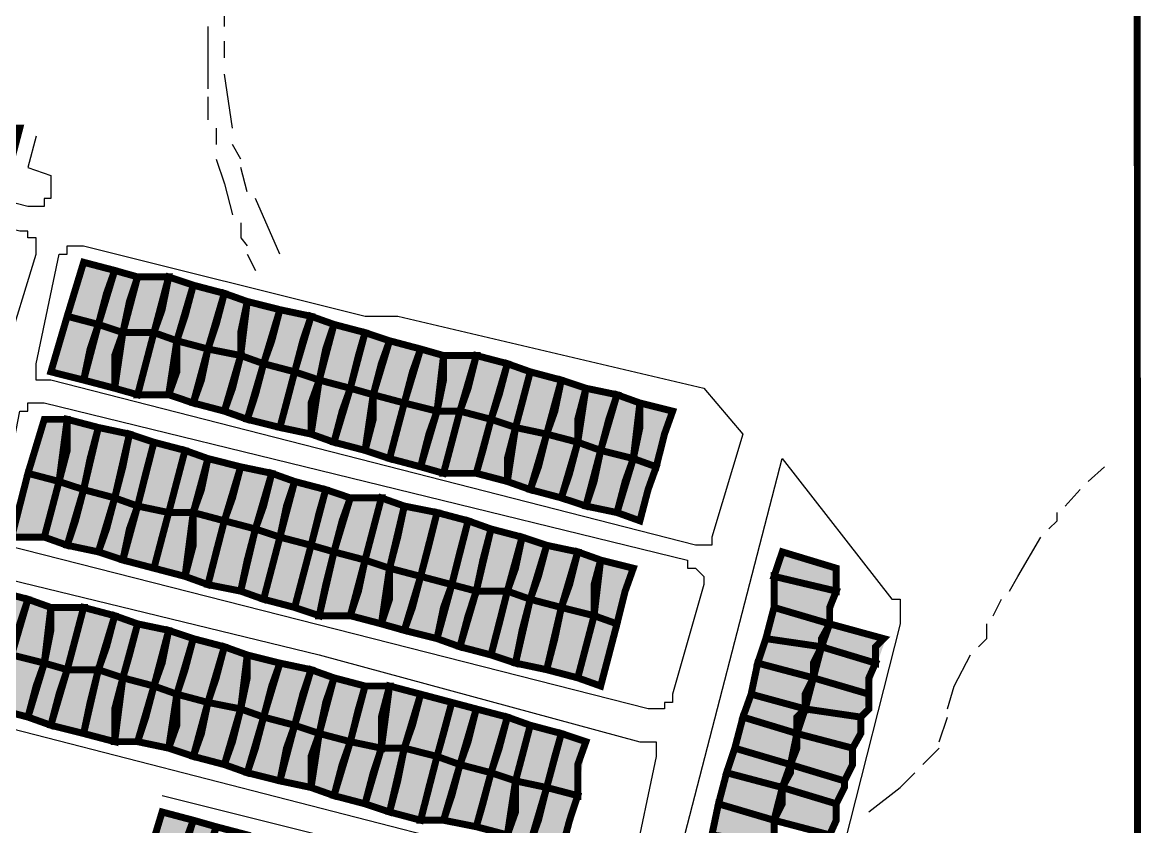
# Model space of a CAD drawing. Header units: millimetres. Extents: x -3588 to 75209, y -3737 to 38254.
# Drawn here: x 28074.4 to 28268.8, y 19315.5 to 19454.2 of the extents above; entities that cross this region are included whole.
import ezdxf

# ---------------------------------------------------------------- set-up
doc = ezdxf.new("R2010")
doc.units = ezdxf.units.MM
doc.layers.add('H', color=250, linetype='Continuous')
doc.layers.add('P', color=253, linetype='Continuous')

msp = doc.modelspace()

# ---------------------------------------------------------------- hatches: boundary and pattern name
at = {"layer": 'H', "linetype": 'Continuous'}
for points in [[(28090.258, 19411.434), (28087.713, 19401.832), (28082.064, 19403.256), (28084.896, 19412.842), (28090.258, 19411.434), (28090.258, 19411.434)], [(28094.499, 19410.025), (28091.666, 19400.711), (28087.713, 19401.832), (28090.258, 19411.434), (28094.499, 19410.025), (28094.499, 19410.025)], [(28099.86, 19410.025), (28097.027, 19400.711), (28091.666, 19400.711), (28094.499, 19410.025), (28099.86, 19410.025), (28099.86, 19410.025)], [(28103.813, 19408.617), (28101.268, 19399.303), (28097.027, 19400.711), (28099.86, 19410.025), (28103.813, 19408.617), (28103.813, 19408.617)], [(28109.174, 19407.481), (28106.629, 19397.879), (28101.268, 19399.303), (28103.813, 19408.617), (28109.174, 19407.481), (28109.174, 19407.481)], [(28113.399, 19406.073), (28111.991, 19396.47), (28106.629, 19397.879), (28109.174, 19407.481), (28113.399, 19406.073), (28113.399, 19406.073)], [(28118.76, 19404.664), (28115.944, 19395.062), (28111.991, 19396.47), (28113.399, 19406.073), (28118.76, 19404.664), (28118.76, 19404.664)], [(28124.138, 19403.256), (28121.593, 19393.942), (28115.944, 19395.062), (28118.76, 19404.664), (28124.138, 19403.256), (28124.138, 19403.256)], [(28087.713, 19401.832), (28084.896, 19392.517), (28079.535, 19393.942), (28082.064, 19403.256), (28087.713, 19401.832), (28087.713, 19401.832)], [(28128.363, 19401.832), (28125.546, 19392.517), (28121.593, 19393.942), (28124.138, 19403.256), (28128.363, 19401.832), (28128.363, 19401.832)], [(28091.666, 19400.711), (28090.258, 19391.109), (28084.896, 19392.517), (28087.713, 19401.832), (28091.666, 19400.711), (28091.666, 19400.711)], [(28097.027, 19400.711), (28094.499, 19389.701), (28090.258, 19391.109), (28091.666, 19400.711), (28097.027, 19400.711), (28097.027, 19400.711)], [(28101.268, 19399.303), (28099.86, 19389.701), (28094.499, 19389.701), (28097.027, 19400.711), (28101.268, 19399.303), (28101.268, 19399.303)], [(28133.724, 19400.711), (28130.907, 19391.109), (28125.546, 19392.517), (28128.363, 19401.832), (28133.724, 19400.711), (28133.724, 19400.711)], [(28137.677, 19399.303), (28135.148, 19389.701), (28130.907, 19391.109), (28133.724, 19400.711), (28137.677, 19399.303), (28137.677, 19399.303)], [(28106.629, 19397.879), (28103.813, 19388.292), (28099.86, 19389.701), (28101.268, 19399.303), (28106.629, 19397.879), (28106.629, 19397.879)], [(28143.038, 19397.879), (28140.509, 19388.292), (28135.148, 19389.701), (28137.677, 19399.303), (28143.038, 19397.879), (28143.038, 19397.879)], [(28111.991, 19396.47), (28109.174, 19387.156), (28103.813, 19388.292), (28106.629, 19397.879), (28111.991, 19396.47), (28111.991, 19396.47)], [(28115.944, 19395.062), (28113.399, 19385.748), (28109.174, 19387.156), (28111.991, 19396.47), (28115.944, 19395.062), (28115.944, 19395.062)], [(28147.279, 19396.47), (28145.871, 19387.156), (28140.509, 19388.292), (28143.038, 19397.879), (28147.279, 19396.47), (28147.279, 19396.47)], [(28152.64, 19396.47), (28149.824, 19387.156), (28145.871, 19387.156), (28147.279, 19396.47), (28152.64, 19396.47), (28152.64, 19396.47)], [(28158.001, 19395.062), (28155.473, 19385.748), (28149.824, 19387.156), (28152.64, 19396.47), (28158.001, 19395.062), (28158.001, 19395.062)], [(28121.593, 19393.942), (28118.76, 19384.34), (28113.399, 19385.748), (28115.944, 19395.062), (28121.593, 19393.942), (28121.593, 19393.942)], [(28162.242, 19393.942), (28159.41, 19384.34), (28155.473, 19385.748), (28158.001, 19395.062), (28162.242, 19393.942), (28162.242, 19393.942)], [(28125.546, 19392.517), (28124.138, 19382.931), (28118.76, 19384.34), (28121.593, 19393.942), (28125.546, 19392.517), (28125.546, 19392.517)], [(28130.907, 19391.109), (28128.363, 19381.507), (28124.138, 19382.931), (28125.546, 19392.517), (28130.907, 19391.109), (28130.907, 19391.109)], [(28167.604, 19392.517), (28164.787, 19382.931), (28159.41, 19384.34), (28162.242, 19393.942), (28167.604, 19392.517), (28167.604, 19392.517)], [(28171.557, 19391.109), (28170.148, 19381.507), (28164.787, 19382.931), (28167.604, 19392.517), (28171.557, 19391.109), (28171.557, 19391.109)], [(28135.148, 19389.701), (28133.724, 19380.387), (28128.363, 19381.507), (28130.907, 19391.109), (28135.148, 19389.701), (28135.148, 19389.701)], [(28176.918, 19389.701), (28174.373, 19380.387), (28170.148, 19381.507), (28171.557, 19391.109), (28176.918, 19389.701), (28176.918, 19389.701)], [(28140.509, 19388.292), (28137.677, 19378.978), (28133.724, 19380.387), (28135.148, 19389.701), (28140.509, 19388.292), (28140.509, 19388.292)], [(28181.159, 19388.292), (28179.734, 19378.978), (28174.373, 19380.387), (28176.918, 19389.701), (28181.159, 19388.292), (28181.159, 19388.292)], [(28145.871, 19387.156), (28143.038, 19377.554), (28137.677, 19378.978), (28140.509, 19388.292), (28145.871, 19387.156), (28145.871, 19387.156)], [(28149.824, 19387.156), (28147.279, 19376.146), (28143.038, 19377.554), (28145.871, 19387.156), (28149.824, 19387.156), (28149.824, 19387.156)], [(28155.473, 19385.748), (28152.64, 19376.146), (28147.279, 19376.146), (28149.824, 19387.156), (28155.473, 19385.748), (28155.473, 19385.748)], [(28186.52, 19387.156), (28183.687, 19377.554), (28179.734, 19378.978), (28181.159, 19388.292), (28186.52, 19387.156), (28186.52, 19387.156)], [(28082.064, 19385.748), (28080.944, 19374.737), (28075.294, 19376.146), (28078.111, 19385.748), (28082.064, 19385.748), (28082.064, 19385.748)], [(28087.713, 19384.34), (28084.896, 19373.617), (28080.944, 19374.737), (28082.064, 19385.748), (28087.713, 19384.34), (28087.713, 19384.34)], [(28159.41, 19384.34), (28158.001, 19374.737), (28152.64, 19376.146), (28155.473, 19385.748), (28159.41, 19384.34), (28159.41, 19384.34)], [(28093.074, 19382.931), (28090.258, 19372.193), (28084.896, 19373.617), (28087.713, 19384.34), (28093.074, 19382.931), (28093.074, 19382.931)], [(28097.027, 19381.507), (28094.499, 19370.784), (28090.258, 19372.193), (28093.074, 19382.931), (28097.027, 19381.507), (28097.027, 19381.507)], [(28164.787, 19382.931), (28162.242, 19373.617), (28158.001, 19374.737), (28159.41, 19384.34), (28164.787, 19382.931), (28164.787, 19382.931)], [(28170.148, 19381.507), (28167.604, 19372.193), (28162.242, 19373.617), (28164.787, 19382.931), (28170.148, 19381.507), (28170.148, 19381.507)], [(28102.389, 19380.387), (28099.86, 19369.376), (28094.499, 19370.784), (28097.027, 19381.507), (28102.389, 19380.387), (28102.389, 19380.387)], [(28174.373, 19380.387), (28171.557, 19370.784), (28167.604, 19372.193), (28170.148, 19381.507), (28174.373, 19380.387), (28174.373, 19380.387)], [(28106.629, 19378.978), (28103.813, 19369.376), (28099.86, 19369.376), (28102.389, 19380.387), (28106.629, 19378.978), (28106.629, 19378.978)], [(28111.991, 19377.554), (28109.174, 19367.968), (28103.813, 19369.376), (28106.629, 19378.978), (28111.991, 19377.554), (28111.991, 19377.554)], [(28179.734, 19378.978), (28176.918, 19369.376), (28171.557, 19370.784), (28174.373, 19380.387), (28179.734, 19378.978), (28179.734, 19378.978)], [(28183.687, 19377.554), (28181.159, 19367.968), (28176.918, 19369.376), (28179.734, 19378.978), (28183.687, 19377.554), (28183.687, 19377.554)], [(28117.352, 19376.146), (28114.823, 19366.831), (28109.174, 19367.968), (28111.991, 19377.554), (28117.352, 19376.146), (28117.352, 19376.146)], [(28080.944, 19374.737), (28078.111, 19365.423), (28072.75, 19365.423), (28075.294, 19376.146), (28080.944, 19374.737), (28080.944, 19374.737)], [(28121.593, 19374.737), (28118.76, 19365.423), (28114.823, 19366.831), (28117.352, 19376.146), (28121.593, 19374.737), (28121.593, 19374.737)], [(28084.896, 19373.617), (28082.064, 19364.015), (28078.111, 19365.423), (28080.944, 19374.737), (28084.896, 19373.617), (28084.896, 19373.617)], [(28090.258, 19372.193), (28087.713, 19362.606), (28082.064, 19364.015), (28084.896, 19373.617), (28090.258, 19372.193), (28090.258, 19372.193)], [(28126.954, 19373.617), (28124.138, 19364.015), (28118.76, 19365.423), (28121.593, 19374.737), (28126.954, 19373.617), (28126.954, 19373.617)], [(28130.907, 19372.193), (28128.363, 19362.606), (28124.138, 19364.015), (28126.954, 19373.617), (28130.907, 19372.193), (28130.907, 19372.193)], [(28094.499, 19370.784), (28091.666, 19361.182), (28087.713, 19362.606), (28090.258, 19372.193), (28094.499, 19370.784), (28094.499, 19370.784)], [(28136.268, 19372.193), (28133.724, 19361.182), (28128.363, 19362.606), (28130.907, 19372.193), (28136.268, 19372.193), (28136.268, 19372.193)], [(28140.509, 19370.784), (28137.677, 19360.062), (28133.724, 19361.182), (28136.268, 19372.193), (28140.509, 19370.784), (28140.509, 19370.784)], [(28099.86, 19369.376), (28097.027, 19360.062), (28091.666, 19361.182), (28094.499, 19370.784), (28099.86, 19369.376), (28099.86, 19369.376)], [(28103.813, 19369.376), (28102.389, 19358.654), (28097.027, 19360.062), (28099.86, 19369.376), (28103.813, 19369.376), (28103.813, 19369.376)], [(28109.174, 19367.968), (28106.629, 19357.229), (28102.389, 19358.654), (28103.813, 19369.376), (28109.174, 19367.968), (28109.174, 19367.968)], [(28145.871, 19369.376), (28143.038, 19358.654), (28137.677, 19360.062), (28140.509, 19370.784), (28145.871, 19369.376), (28145.871, 19369.376)], [(28151.232, 19367.968), (28148.687, 19357.229), (28143.038, 19358.654), (28145.871, 19369.376), (28151.232, 19367.968), (28151.232, 19367.968)], [(28114.823, 19366.831), (28111.991, 19355.821), (28106.629, 19357.229), (28109.174, 19367.968), (28114.823, 19366.831), (28114.823, 19366.831)], [(28155.473, 19366.831), (28152.64, 19355.821), (28148.687, 19357.229), (28151.232, 19367.968), (28155.473, 19366.831), (28155.473, 19366.831)], [(28118.76, 19365.423), (28115.944, 19354.413), (28111.991, 19355.821), (28114.823, 19366.831), (28118.76, 19365.423), (28118.76, 19365.423)], [(28124.138, 19364.015), (28121.593, 19353.292), (28115.944, 19354.413), (28118.76, 19365.423), (28124.138, 19364.015), (28124.138, 19364.015)], [(28160.834, 19365.423), (28158.001, 19355.821), (28152.64, 19355.821), (28155.473, 19366.831), (28160.834, 19365.423), (28160.834, 19365.423)], [(28164.787, 19364.015), (28162.242, 19354.413), (28158.001, 19355.821), (28160.834, 19365.423), (28164.787, 19364.015), (28164.787, 19364.015)], [(28128.363, 19362.606), (28125.546, 19351.868), (28121.593, 19353.292), (28124.138, 19364.015), (28128.363, 19362.606), (28128.363, 19362.606)], [(28170.148, 19362.606), (28167.604, 19353.292), (28162.242, 19354.413), (28164.787, 19364.015), (28170.148, 19362.606), (28170.148, 19362.606)], [(28133.724, 19361.182), (28130.907, 19351.868), (28125.546, 19351.868), (28128.363, 19362.606), (28133.724, 19361.182), (28133.724, 19361.182)], [(28174.373, 19361.182), (28172.965, 19351.868), (28167.604, 19353.292), (28170.148, 19362.606), (28174.373, 19361.182), (28174.373, 19361.182)], [(28215.023, 19360.062), (28215.023, 19355.821), (28204.012, 19358.654), (28205.436, 19362.606), (28215.023, 19360.062), (28215.023, 19360.062)], [(28137.677, 19360.062), (28136.268, 19350.46), (28130.907, 19351.868), (28133.724, 19361.182), (28137.677, 19360.062), (28137.677, 19360.062)], [(28143.038, 19358.654), (28140.509, 19349.051), (28136.268, 19350.46), (28137.677, 19360.062), (28143.038, 19358.654), (28143.038, 19358.654)], [(28179.734, 19360.062), (28176.918, 19350.46), (28172.965, 19351.868), (28174.373, 19361.182), (28179.734, 19360.062), (28179.734, 19360.062)], [(28148.687, 19357.229), (28145.871, 19347.643), (28140.509, 19349.051), (28143.038, 19358.654), (28148.687, 19357.229), (28148.687, 19357.229)], [(28215.023, 19355.821), (28213.614, 19350.46), (28204.012, 19353.292), (28204.012, 19358.654), (28215.023, 19355.821), (28215.023, 19355.821)], [(28075.294, 19354.413), (28072.75, 19345.098), (28067.388, 19346.507), (28069.933, 19355.821), (28075.294, 19354.413), (28075.294, 19354.413)], [(28152.64, 19355.821), (28149.824, 19346.507), (28145.871, 19347.643), (28148.687, 19357.229), (28152.64, 19355.821), (28152.64, 19355.821)], [(28158.001, 19355.821), (28155.473, 19345.098), (28149.824, 19346.507), (28152.64, 19355.821), (28158.001, 19355.821), (28158.001, 19355.821)], [(28162.242, 19354.413), (28159.41, 19343.69), (28155.473, 19345.098), (28158.001, 19355.821), (28162.242, 19354.413), (28162.242, 19354.413)], [(28079.535, 19353.292), (28078.111, 19343.69), (28072.75, 19345.098), (28075.294, 19354.413), (28079.535, 19353.292), (28079.535, 19353.292)], [(28167.604, 19353.292), (28164.787, 19342.282), (28159.41, 19343.69), (28162.242, 19354.413), (28167.604, 19353.292), (28167.604, 19353.292)], [(28084.896, 19353.292), (28082.064, 19342.282), (28078.111, 19343.69), (28079.535, 19353.292), (28084.896, 19353.292), (28084.896, 19353.292)], [(28090.258, 19351.868), (28087.713, 19342.282), (28082.064, 19342.282), (28084.896, 19353.292), (28090.258, 19351.868), (28090.258, 19351.868)], [(28094.499, 19350.46), (28091.666, 19340.857), (28087.713, 19342.282), (28090.258, 19351.868), (28094.499, 19350.46), (28094.499, 19350.46)], [(28172.965, 19351.868), (28170.148, 19340.857), (28164.787, 19342.282), (28167.604, 19353.292), (28172.965, 19351.868), (28172.965, 19351.868)], [(28176.918, 19350.46), (28174.373, 19339.737), (28170.148, 19340.857), (28172.965, 19351.868), (28176.918, 19350.46), (28176.918, 19350.46)], [(28213.614, 19350.46), (28212.206, 19346.507), (28202.892, 19347.643), (28204.012, 19353.292), (28213.614, 19350.46), (28213.614, 19350.46)], [(28099.86, 19349.051), (28097.027, 19339.737), (28091.666, 19340.857), (28094.499, 19350.46), (28099.86, 19349.051), (28099.86, 19349.051)], [(28223.217, 19347.643), (28221.808, 19343.69), (28212.206, 19346.507), (28213.614, 19350.46), (28223.217, 19347.643), (28223.217, 19347.643)], [(28103.813, 19347.643), (28101.268, 19338.329), (28097.027, 19339.737), (28099.86, 19349.051), (28103.813, 19347.643), (28103.813, 19347.643)], [(28109.174, 19346.507), (28106.629, 19336.905), (28101.268, 19338.329), (28103.813, 19347.643), (28109.174, 19346.507), (28109.174, 19346.507)], [(28113.399, 19345.098), (28111.991, 19335.496), (28106.629, 19336.905), (28109.174, 19346.507), (28113.399, 19345.098), (28113.399, 19345.098)], [(28212.206, 19346.507), (28210.798, 19340.857), (28201.484, 19343.69), (28202.892, 19347.643), (28212.206, 19346.507), (28212.206, 19346.507)], [(28221.808, 19343.69), (28220.384, 19338.329), (28210.798, 19340.857), (28212.206, 19346.507), (28221.808, 19343.69), (28221.808, 19343.69)], [(28078.111, 19343.69), (28075.294, 19334.088), (28069.933, 19335.496), (28072.75, 19345.098), (28078.111, 19343.69), (28078.111, 19343.69)], [(28118.76, 19343.69), (28115.944, 19334.088), (28111.991, 19335.496), (28113.399, 19345.098), (28118.76, 19343.69), (28118.76, 19343.69)], [(28082.064, 19342.282), (28079.535, 19332.968), (28075.294, 19334.088), (28078.111, 19343.69), (28082.064, 19342.282), (28082.064, 19342.282)], [(28087.713, 19342.282), (28084.896, 19331.543), (28079.535, 19332.968), (28082.064, 19342.282), (28087.713, 19342.282), (28087.713, 19342.282)], [(28091.666, 19340.857), (28090.258, 19330.135), (28084.896, 19331.543), (28087.713, 19342.282), (28091.666, 19340.857), (28091.666, 19340.857)], [(28124.138, 19342.282), (28121.593, 19332.968), (28115.944, 19334.088), (28118.76, 19343.69), (28124.138, 19342.282), (28124.138, 19342.282)], [(28128.363, 19340.857), (28125.546, 19331.543), (28121.593, 19332.968), (28124.138, 19342.282), (28128.363, 19340.857), (28128.363, 19340.857)], [(28210.798, 19340.857), (28209.661, 19335.496), (28200.059, 19338.329), (28201.484, 19343.69), (28210.798, 19340.857), (28210.798, 19340.857)], [(28097.027, 19339.737), (28094.499, 19330.135), (28090.258, 19330.135), (28091.666, 19340.857), (28097.027, 19339.737), (28097.027, 19339.737)], [(28133.724, 19339.737), (28130.907, 19330.135), (28125.546, 19331.543), (28128.363, 19340.857), (28133.724, 19339.737), (28133.724, 19339.737)], [(28220.384, 19338.329), (28218.976, 19334.088), (28209.661, 19335.496), (28210.798, 19340.857), (28220.384, 19338.329), (28220.384, 19338.329)], [(28101.268, 19338.329), (28099.86, 19328.727), (28094.499, 19330.135), (28097.027, 19339.737), (28101.268, 19338.329), (28101.268, 19338.329)], [(28106.629, 19336.905), (28103.813, 19327.318), (28099.86, 19328.727), (28101.268, 19338.329), (28106.629, 19336.905), (28106.629, 19336.905)], [(28137.677, 19339.737), (28136.268, 19328.727), (28130.907, 19330.135), (28133.724, 19339.737), (28137.677, 19339.737), (28137.677, 19339.737)], [(28143.038, 19338.329), (28140.509, 19328.727), (28136.268, 19328.727), (28137.677, 19339.737), (28143.038, 19338.329), (28143.038, 19338.329)], [(28148.687, 19336.905), (28145.871, 19327.318), (28140.509, 19328.727), (28143.038, 19338.329), (28148.687, 19336.905), (28148.687, 19336.905)], [(28209.661, 19335.496), (28208.253, 19331.543), (28198.651, 19334.088), (28200.059, 19338.329), (28209.661, 19335.496), (28209.661, 19335.496)], [(28111.991, 19335.496), (28109.174, 19326.182), (28103.813, 19327.318), (28106.629, 19336.905), (28111.991, 19335.496), (28111.991, 19335.496)], [(28152.64, 19335.496), (28149.824, 19326.182), (28145.871, 19327.318), (28148.687, 19336.905), (28152.64, 19335.496), (28152.64, 19335.496)], [(28115.944, 19334.088), (28113.399, 19324.774), (28109.174, 19326.182), (28111.991, 19335.496), (28115.944, 19334.088), (28115.944, 19334.088)], [(28121.593, 19332.968), (28118.76, 19323.365), (28113.399, 19324.774), (28115.944, 19334.088), (28121.593, 19332.968), (28121.593, 19332.968)], [(28158.001, 19334.088), (28155.473, 19324.774), (28149.824, 19326.182), (28152.64, 19335.496), (28158.001, 19334.088), (28158.001, 19334.088)], [(28162.242, 19332.968), (28159.41, 19323.365), (28155.473, 19324.774), (28158.001, 19334.088), (28162.242, 19332.968), (28162.242, 19332.968)], [(28208.253, 19331.543), (28206.845, 19326.182), (28197.243, 19328.727), (28198.651, 19334.088), (28208.253, 19331.543), (28208.253, 19331.543)], [(28218.976, 19334.088), (28217.567, 19328.727), (28208.253, 19331.543), (28209.661, 19335.496), (28218.976, 19334.088), (28218.976, 19334.088)], [(28125.546, 19331.543), (28124.138, 19321.957), (28118.76, 19323.365), (28121.593, 19332.968), (28125.546, 19331.543), (28125.546, 19331.543)], [(28167.604, 19331.543), (28164.787, 19321.957), (28159.41, 19323.365), (28162.242, 19332.968), (28167.604, 19331.543), (28167.604, 19331.543)], [(28130.907, 19330.135), (28128.363, 19320.533), (28124.138, 19321.957), (28125.546, 19331.543), (28130.907, 19330.135), (28130.907, 19330.135)], [(28171.557, 19330.135), (28170.148, 19320.533), (28164.787, 19321.957), (28167.604, 19331.543), (28171.557, 19330.135), (28171.557, 19330.135)], [(28217.567, 19328.727), (28216.447, 19323.365), (28206.845, 19326.182), (28208.253, 19331.543), (28217.567, 19328.727), (28217.567, 19328.727)], [(28136.268, 19328.727), (28133.724, 19319.412), (28128.363, 19320.533), (28130.907, 19330.135), (28136.268, 19328.727), (28136.268, 19328.727)], [(28140.509, 19328.727), (28137.677, 19318.004), (28133.724, 19319.412), (28136.268, 19328.727), (28140.509, 19328.727), (28140.509, 19328.727)], [(28145.871, 19327.318), (28143.038, 19316.58), (28137.677, 19318.004), (28140.509, 19328.727), (28145.871, 19327.318), (28145.871, 19327.318)], [(28206.845, 19326.182), (28205.436, 19321.957), (28196.122, 19324.774), (28197.243, 19328.727), (28206.845, 19326.182), (28206.845, 19326.182)], [(28149.824, 19326.182), (28147.279, 19316.58), (28143.038, 19316.58), (28145.871, 19327.318), (28149.824, 19326.182), (28149.824, 19326.182)], [(28155.473, 19324.774), (28152.64, 19315.171), (28147.279, 19316.58), (28149.824, 19326.182), (28155.473, 19324.774), (28155.473, 19324.774)], [(28159.41, 19323.365), (28158.001, 19313.763), (28152.64, 19315.171), (28155.473, 19324.774), (28159.41, 19323.365), (28159.41, 19323.365)], [(28205.436, 19321.957), (28204.012, 19316.58), (28194.698, 19319.412), (28196.122, 19324.774), (28205.436, 19321.957), (28205.436, 19321.957)], [(28216.447, 19323.365), (28215.023, 19319.412), (28205.436, 19321.957), (28206.845, 19326.182), (28216.447, 19323.365), (28216.447, 19323.365)], [(28164.787, 19321.957), (28162.242, 19312.643), (28158.001, 19313.763), (28159.41, 19323.365), (28164.787, 19321.957), (28164.787, 19321.957)], [(28170.148, 19320.533), (28167.604, 19311.219), (28162.242, 19312.643), (28164.787, 19321.957), (28170.148, 19320.533), (28170.148, 19320.533)], [(28215.023, 19319.412), (28213.614, 19313.763), (28204.012, 19316.58), (28205.436, 19321.957), (28215.023, 19319.412), (28215.023, 19319.412)], [(28204.012, 19316.58), (28202.892, 19312.643), (28193.29, 19313.763), (28194.698, 19319.412), (28204.012, 19316.58), (28204.012, 19316.58)], [(28103.813, 19316.58), (28101.268, 19306.994), (28095.619, 19308.402), (28098.436, 19318.004), (28103.813, 19316.58), (28103.813, 19316.58)], [(28108.038, 19315.171), (28105.221, 19305.857), (28101.268, 19306.994), (28103.813, 19316.58), (28108.038, 19315.171), (28108.038, 19315.171)]]:
    msp.add_hatch(color=256, dxfattribs=at).paths.add_polyline_path(points)

# ---------------------------------------------------------------- linework, layer by layer
at = {"layer": 'P', "color": 9, "const_width": 1.2}
msp.add_lwpolyline([(28268.186, 12346.771), (28266.285, 21345.396)], dxfattribs=at)
at = {"layer": 'P'}
for points in [[(28109.174, 19453.492), (28109.174, 19456.324)], [(28106.341, 19453.492), (28106.341, 19445.314), (28106.341, 19442.769)], [(28109.174, 19448.13), (28109.174, 19450.963)], [(28110.582, 19436), (28109.174, 19445.314)], [(28106.341, 19441.361), (28106.341, 19437.408)], [(28076.703, 19434.591), (28075.294, 19429.214), (28079.247, 19427.806), (28079.247, 19424.989), (28079.247, 19423.853), (28078.111, 19423.853), (28078.111, 19422.444), (28076.703, 19422.444), (28075.294, 19422.444), (28022.514, 19436)], [(28107.766, 19436), (28107.766, 19433.167)], [(28014.32, 19407.481), (28068.525, 19393.942), (28069.933, 19393.942), (28069.933, 19395.35), (28071.341, 19395.35), (28071.341, 19396.758), (28076.703, 19414.266), (28076.703, 19415.675), (28076.703, 19417.083), (28075.294, 19417.083), (28075.294, 19418.203), (28073.886, 19418.203), (28021.09, 19431.759)], [(28111.991, 19430.638), (28110.582, 19433.167)], [(28107.766, 19430.638), (28109.174, 19426.397), (28110.582, 19421.036)], [(28113.127, 19424.989), (28111.991, 19429.214)], [(28118.76, 19414.266), (28114.535, 19423.853)], [(28111.991, 19419.628), (28111.991, 19417.083), (28113.127, 19415.675)], [(28134.86, 19403.528), (28136.268, 19403.528), (28137.677, 19403.528), (28139.085, 19403.528), (28191.881, 19391.109), (28198.651, 19383.203), (28193.29, 19365.423), (28193.29, 19364.015), (28191.881, 19364.015), (28190.473, 19364.015), (28079.247, 19392.517), (28078.111, 19392.517), (28076.703, 19392.517), (28076.703, 19393.942), (28076.703, 19395.35), (28080.655, 19414.266), (28082.064, 19414.266), (28082.064, 19415.675), (28083.488, 19415.675), (28084.896, 19415.675), (28133.452, 19403.528), (28134.86, 19403.528)], [(28113.127, 19414.266), (28114.535, 19411.434)], [(28183.687, 19335.784), (28182.279, 19335.784), (28071.341, 19364.015), (28069.933, 19364.015), (28069.933, 19365.423), (28069.933, 19366.831), (28073.886, 19387.156), (28075.294, 19387.156), (28075.294, 19388.565), (28076.703, 19388.565), (28078.111, 19388.565), (28189.065, 19361.47), (28189.065, 19360.062), (28190.473, 19360.062), (28191.881, 19358.654), (28191.881, 19357.229), (28186.52, 19338.329), (28186.52, 19336.905), (28185.112, 19336.905), (28185.112, 19335.784), (28183.687, 19335.784)], [(28195.834, 19301.904), (28194.426, 19301.904), (28189.065, 19303.041), (28187.64, 19303.041), (28187.64, 19304.449), (28186.52, 19304.449), (28186.52, 19305.857), (28205.436, 19378.978), (28224.337, 19354.701), (28225.761, 19354.701), (28225.761, 19353.292), (28225.761, 19351.868), (28225.761, 19350.46), (28216.159, 19312.643), (28216.159, 19311.219), (28214.751, 19311.219), (28214.751, 19309.81), (28213.614, 19309.81), (28197.243, 19301.904), (28195.834, 19301.904)], [(28258.217, 19375.025), (28261.033, 19377.554)], [(28254.264, 19370.784), (28256.808, 19373.617)], [(28251.447, 19366.831), (28252.855, 19368.24), (28252.855, 19369.664)], [(28244.662, 19356.109), (28246.086, 19358.654), (28250.039, 19365.423)], [(28125.546, 19345.098), (28180.871, 19330.135), (28182.279, 19330.135), (28183.687, 19330.135), (28183.687, 19329.015), (28183.687, 19327.59), (28179.734, 19308.69), (28178.326, 19308.69), (28178.326, 19307.266), (28176.918, 19307.266), (28176.918, 19305.857), (28175.509, 19305.857), (28064.572, 19334.376), (28063.163, 19334.376), (28063.163, 19335.784), (28061.739, 19335.784), (28061.739, 19336.905), (28061.739, 19338.329), (28067.116, 19357.229), (28067.116, 19358.654), (28068.525, 19358.654), (28069.933, 19358.654), (28125.546, 19345.098)], [(28241.845, 19351.868), (28243.253, 19354.701)], [(28239.3, 19346.507), (28240.709, 19347.915), (28240.709, 19350.46)], [(28233.939, 19335.784), (28235.075, 19339.737), (28237.892, 19345.098)], [(28232.531, 19330.135), (28233.939, 19334.376)], [(28229.714, 19326.182), (28232.531, 19329.015)], [(28220.384, 19318.004), (28225.761, 19322.229), (28228.29, 19324.774)], [(28098.436, 19320.821), (28174.101, 19301.904)]]:
    msp.add_lwpolyline(points, dxfattribs=at)
at = {"layer": 'P', "const_width": 1.2}
for points in [[(28072.478, 19430.638), (28071.341, 19424.989), (28068.525, 19426.397), (28069.933, 19436), (28073.886, 19436), (28072.478, 19430.638)], [(28088.849, 19407.481), (28087.441, 19402.12), (28082.064, 19403.528), (28084.896, 19412.842), (28090.258, 19411.434), (28088.849, 19407.481)], [(28092.802, 19406.073), (28091.666, 19400.711), (28087.441, 19402.12), (28090.258, 19411.434), (28094.211, 19410.314), (28092.802, 19406.073)], [(28098.436, 19404.664), (28097.027, 19400.711), (28091.666, 19400.711), (28094.211, 19410.314), (28099.572, 19410.314), (28098.436, 19404.664)], [(28102.389, 19403.528), (28100.98, 19399.303), (28097.027, 19400.711), (28099.572, 19410.314), (28103.813, 19408.889), (28102.389, 19403.528)], [(28107.766, 19402.12), (28106.341, 19397.879), (28100.98, 19399.303), (28103.813, 19408.889), (28109.174, 19407.481), (28107.766, 19402.12)], [(28111.991, 19400.711), (28111.991, 19396.758), (28106.341, 19397.879), (28109.174, 19407.481), (28113.127, 19406.073), (28111.991, 19400.711)], [(28117.352, 19399.303), (28115.944, 19395.35), (28111.991, 19396.758), (28113.127, 19406.073), (28118.76, 19404.664), (28117.352, 19399.303)], [(28086.017, 19397.879), (28084.896, 19392.517), (28079.247, 19393.942), (28082.064, 19403.528), (28087.441, 19402.12), (28086.017, 19397.879)], [(28122.713, 19399.303), (28121.305, 19393.942), (28115.944, 19395.35), (28118.76, 19404.664), (28124.138, 19403.528), (28122.713, 19399.303)], [(28126.666, 19397.879), (28125.546, 19392.517), (28121.305, 19393.942), (28124.138, 19403.528), (28128.09, 19402.12), (28126.666, 19397.879)], [(28090.258, 19396.758), (28090.258, 19391.109), (28084.896, 19392.517), (28087.441, 19402.12), (28091.666, 19400.711), (28090.258, 19396.758)], [(28132.315, 19396.758), (28130.907, 19391.109), (28125.546, 19392.517), (28128.09, 19402.12), (28133.452, 19400.711), (28132.315, 19396.758)], [(28095.619, 19395.35), (28094.211, 19389.989), (28090.258, 19391.109), (28091.666, 19400.711), (28097.027, 19400.711), (28095.619, 19395.35)], [(28100.98, 19393.942), (28099.572, 19389.989), (28094.211, 19389.989), (28097.027, 19400.711), (28100.98, 19399.303), (28100.98, 19393.942)], [(28136.268, 19395.35), (28134.86, 19389.989), (28130.907, 19391.109), (28133.452, 19400.711), (28137.677, 19399.303), (28136.268, 19395.35)], [(28105.221, 19392.517), (28103.813, 19388.565), (28099.572, 19389.989), (28100.98, 19399.303), (28106.341, 19397.879), (28105.221, 19392.517)], [(28110.582, 19391.109), (28109.174, 19387.156), (28103.813, 19388.565), (28106.341, 19397.879), (28111.991, 19396.758), (28110.582, 19391.109)], [(28141.63, 19393.942), (28140.221, 19388.565), (28134.86, 19389.989), (28137.677, 19399.303), (28143.038, 19397.879), (28141.63, 19393.942)], [(28146.991, 19392.517), (28145.871, 19387.156), (28140.221, 19388.565), (28143.038, 19397.879), (28146.991, 19396.758), (28146.991, 19392.517)], [(28114.535, 19389.989), (28113.127, 19385.748), (28109.174, 19387.156), (28111.991, 19396.758), (28115.944, 19395.35), (28114.535, 19389.989)], [(28151.232, 19391.109), (28149.824, 19387.156), (28145.871, 19387.156), (28146.991, 19396.758), (28152.64, 19396.758), (28151.232, 19391.109)], [(28156.593, 19389.989), (28155.185, 19385.748), (28149.824, 19387.156), (28152.64, 19396.758), (28158.001, 19395.35), (28156.593, 19389.989)], [(28119.897, 19388.565), (28118.76, 19384.34), (28113.127, 19385.748), (28115.944, 19395.35), (28121.305, 19393.942), (28119.897, 19388.565)], [(28124.138, 19388.565), (28124.138, 19383.203), (28118.76, 19384.34), (28121.305, 19393.942), (28125.546, 19392.517), (28124.138, 19388.565)], [(28160.546, 19388.565), (28159.41, 19384.34), (28155.185, 19385.748), (28158.001, 19395.35), (28161.954, 19393.942), (28160.546, 19388.565)], [(28166.195, 19387.156), (28164.787, 19383.203), (28159.41, 19384.34), (28161.954, 19393.942), (28167.316, 19392.517), (28166.195, 19387.156)], [(28129.499, 19387.156), (28128.09, 19381.795), (28124.138, 19383.203), (28125.546, 19392.517), (28130.907, 19391.109), (28129.499, 19387.156)], [(28170.148, 19385.748), (28170.148, 19381.795), (28164.787, 19383.203), (28167.316, 19392.517), (28171.557, 19391.109), (28170.148, 19385.748)], [(28134.86, 19385.748), (28133.452, 19380.387), (28128.09, 19381.795), (28130.907, 19391.109), (28134.86, 19389.989), (28134.86, 19385.748)], [(28139.085, 19384.34), (28137.677, 19378.978), (28133.452, 19380.387), (28134.86, 19389.989), (28140.221, 19388.565), (28139.085, 19384.34)], [(28175.509, 19385.748), (28174.101, 19380.387), (28170.148, 19381.795), (28171.557, 19391.109), (28176.918, 19389.989), (28175.509, 19385.748)], [(28180.871, 19384.34), (28179.734, 19378.978), (28174.101, 19380.387), (28176.918, 19389.989), (28180.871, 19388.565), (28180.871, 19384.34)], [(28144.462, 19383.203), (28143.038, 19377.554), (28137.677, 19378.978), (28140.221, 19388.565), (28145.871, 19387.156), (28144.462, 19383.203)], [(28185.112, 19383.203), (28183.687, 19377.554), (28179.734, 19378.978), (28180.871, 19388.565), (28186.52, 19387.156), (28185.112, 19383.203)], [(28148.415, 19381.795), (28146.991, 19376.434), (28143.038, 19377.554), (28145.871, 19387.156), (28149.824, 19387.156), (28148.415, 19381.795)], [(28153.776, 19380.387), (28152.64, 19376.434), (28146.991, 19376.434), (28149.824, 19387.156), (28155.185, 19385.748), (28153.776, 19380.387)], [(28082.064, 19380.387), (28080.655, 19375.025), (28075.294, 19376.434), (28078.111, 19385.748), (28082.064, 19385.748), (28082.064, 19380.387)], [(28086.017, 19378.978), (28084.896, 19373.617), (28080.655, 19375.025), (28082.064, 19385.748), (28087.441, 19384.34), (28086.017, 19378.978)], [(28091.666, 19377.554), (28090.258, 19372.193), (28084.896, 19373.617), (28087.441, 19384.34), (28092.802, 19383.203), (28091.666, 19377.554)], [(28158.001, 19378.978), (28158.001, 19375.025), (28152.64, 19376.434), (28155.185, 19385.748), (28159.41, 19384.34), (28158.001, 19378.978)], [(28163.363, 19377.554), (28161.954, 19373.617), (28158.001, 19375.025), (28159.41, 19384.34), (28164.787, 19383.203), (28163.363, 19377.554)], [(28095.619, 19376.434), (28094.211, 19370.784), (28090.258, 19372.193), (28092.802, 19383.203), (28097.027, 19381.795), (28095.619, 19376.434)], [(28168.74, 19376.434), (28167.316, 19372.193), (28161.954, 19373.617), (28164.787, 19383.203), (28170.148, 19381.795), (28168.74, 19376.434)], [(28100.98, 19375.025), (28099.572, 19369.664), (28094.211, 19370.784), (28097.027, 19381.795), (28102.389, 19380.387), (28100.98, 19375.025)], [(28105.221, 19373.617), (28103.813, 19369.664), (28099.572, 19369.664), (28102.389, 19380.387), (28106.341, 19378.978), (28105.221, 19373.617)], [(28172.965, 19375.025), (28171.557, 19370.784), (28167.316, 19372.193), (28170.148, 19381.795), (28174.101, 19380.387), (28172.965, 19375.025)], [(28178.326, 19375.025), (28176.918, 19369.664), (28171.557, 19370.784), (28174.101, 19380.387), (28179.734, 19378.978), (28178.326, 19375.025)], [(28110.582, 19372.193), (28109.174, 19368.24), (28103.813, 19369.664), (28106.341, 19378.978), (28111.991, 19377.554), (28110.582, 19372.193)], [(28182.279, 19373.617), (28180.871, 19368.24), (28176.918, 19369.664), (28179.734, 19378.978), (28183.687, 19377.554), (28182.279, 19373.617)], [(28079.247, 19369.664), (28078.111, 19365.423), (28072.478, 19365.423), (28075.294, 19376.434), (28080.655, 19375.025), (28079.247, 19369.664)], [(28115.944, 19370.784), (28114.535, 19366.831), (28109.174, 19368.24), (28111.991, 19377.554), (28117.352, 19376.434), (28115.944, 19370.784)], [(28119.897, 19370.784), (28118.76, 19365.423), (28114.535, 19366.831), (28117.352, 19376.434), (28121.305, 19375.025), (28119.897, 19370.784)], [(28083.488, 19368.24), (28082.064, 19364.015), (28078.111, 19365.423), (28080.655, 19375.025), (28084.896, 19373.617), (28083.488, 19368.24)], [(28125.546, 19369.664), (28124.138, 19364.015), (28118.76, 19365.423), (28121.305, 19375.025), (28126.666, 19373.617), (28125.546, 19369.664)], [(28088.849, 19366.831), (28087.441, 19362.879), (28082.064, 19364.015), (28084.896, 19373.617), (28090.258, 19372.193), (28088.849, 19366.831)], [(28092.802, 19366.831), (28091.666, 19361.47), (28087.441, 19362.879), (28090.258, 19372.193), (28094.211, 19370.784), (28092.802, 19366.831)], [(28129.499, 19368.24), (28128.09, 19362.879), (28124.138, 19364.015), (28126.666, 19373.617), (28130.907, 19372.193), (28129.499, 19368.24)], [(28139.085, 19365.423), (28137.677, 19360.062), (28133.452, 19361.47), (28136.268, 19372.193), (28140.221, 19370.784), (28139.085, 19365.423)], [(28098.436, 19365.423), (28097.027, 19360.062), (28091.666, 19361.47), (28094.211, 19370.784), (28099.572, 19369.664), (28098.436, 19365.423)], [(28134.86, 19366.831), (28133.452, 19361.47), (28128.09, 19362.879), (28130.907, 19372.193), (28136.268, 19372.193), (28134.86, 19366.831)], [(28144.462, 19364.015), (28143.038, 19358.654), (28137.677, 19360.062), (28140.221, 19370.784), (28145.871, 19369.664), (28144.462, 19364.015)], [(28103.813, 19364.015), (28102.389, 19358.654), (28097.027, 19360.062), (28099.572, 19369.664), (28103.813, 19369.664), (28103.813, 19364.015)], [(28107.766, 19362.879), (28106.341, 19357.229), (28102.389, 19358.654), (28103.813, 19369.664), (28109.174, 19368.24), (28107.766, 19362.879)], [(28149.824, 19362.879), (28148.415, 19357.229), (28143.038, 19358.654), (28145.871, 19369.664), (28151.232, 19368.24), (28149.824, 19362.879)], [(28113.127, 19361.47), (28111.991, 19356.109), (28106.341, 19357.229), (28109.174, 19368.24), (28114.535, 19366.831), (28113.127, 19361.47)], [(28117.352, 19360.062), (28115.944, 19354.701), (28111.991, 19356.109), (28114.535, 19366.831), (28118.76, 19365.423), (28117.352, 19360.062)], [(28153.776, 19361.47), (28152.64, 19356.109), (28148.415, 19357.229), (28151.232, 19368.24), (28155.185, 19366.831), (28153.776, 19361.47)], [(28159.41, 19360.062), (28158.001, 19356.109), (28152.64, 19356.109), (28155.185, 19366.831), (28160.546, 19365.423), (28159.41, 19360.062)], [(28122.713, 19358.654), (28121.305, 19353.292), (28115.944, 19354.701), (28118.76, 19365.423), (28124.138, 19364.015), (28122.713, 19358.654)], [(28163.363, 19358.654), (28161.954, 19354.701), (28158.001, 19356.109), (28160.546, 19365.423), (28164.787, 19364.015), (28163.363, 19358.654)], [(28126.666, 19357.229), (28125.546, 19351.868), (28121.305, 19353.292), (28124.138, 19364.015), (28128.09, 19362.879), (28126.666, 19357.229)], [(28132.315, 19356.109), (28130.907, 19351.868), (28125.546, 19351.868), (28128.09, 19362.879), (28133.452, 19361.47), (28132.315, 19356.109)], [(28168.74, 19357.229), (28167.316, 19353.292), (28161.954, 19354.701), (28164.787, 19364.015), (28170.148, 19362.879), (28168.74, 19357.229)], [(28172.965, 19357.229), (28172.965, 19351.868), (28167.316, 19353.292), (28170.148, 19362.879), (28174.101, 19361.47), (28172.965, 19357.229)], [(28214.751, 19358.654), (28214.751, 19356.109), (28204.012, 19358.654), (28205.436, 19362.879), (28214.751, 19360.062), (28214.751, 19358.654)], [(28137.677, 19354.701), (28136.268, 19350.46), (28130.907, 19351.868), (28133.452, 19361.47), (28137.677, 19360.062), (28137.677, 19354.701)], [(28178.326, 19356.109), (28176.918, 19350.46), (28172.965, 19351.868), (28174.101, 19361.47), (28179.734, 19360.062), (28178.326, 19356.109)], [(28141.63, 19353.292), (28140.221, 19349.339), (28136.268, 19350.46), (28137.677, 19360.062), (28143.038, 19358.654), (28141.63, 19353.292)], [(28146.991, 19353.292), (28145.871, 19347.915), (28140.221, 19349.339), (28143.038, 19358.654), (28148.415, 19357.229), (28146.991, 19353.292)], [(28213.614, 19353.292), (28213.614, 19350.46), (28204.012, 19353.292), (28204.012, 19358.654), (28214.751, 19356.109), (28213.614, 19353.292)], [(28151.232, 19351.868), (28149.824, 19346.507), (28145.871, 19347.915), (28148.415, 19357.229), (28152.64, 19356.109), (28151.232, 19351.868)], [(28073.886, 19350.46), (28072.478, 19345.098), (28067.116, 19346.507), (28069.933, 19356.109), (28075.294, 19354.701), (28073.886, 19350.46)], [(28079.247, 19349.339), (28078.111, 19343.69), (28072.478, 19345.098), (28075.294, 19354.701), (28079.247, 19353.292), (28079.247, 19349.339)], [(28156.593, 19350.46), (28155.185, 19345.098), (28149.824, 19346.507), (28152.64, 19356.109), (28158.001, 19356.109), (28156.593, 19350.46)], [(28160.546, 19349.339), (28159.41, 19343.69), (28155.185, 19345.098), (28158.001, 19356.109), (28161.954, 19354.701), (28160.546, 19349.339)], [(28083.488, 19347.915), (28082.064, 19342.554), (28078.111, 19343.69), (28079.247, 19353.292), (28084.896, 19353.292), (28083.488, 19347.915)], [(28088.849, 19346.507), (28087.441, 19342.554), (28082.064, 19342.554), (28084.896, 19353.292), (28090.258, 19351.868), (28088.849, 19346.507)], [(28166.195, 19347.915), (28164.787, 19342.554), (28159.41, 19343.69), (28161.954, 19354.701), (28167.316, 19353.292), (28166.195, 19347.915)], [(28171.557, 19346.507), (28170.148, 19341.146), (28164.787, 19342.554), (28167.316, 19353.292), (28172.965, 19351.868), (28171.557, 19346.507)], [(28212.206, 19347.915), (28212.206, 19346.507), (28202.604, 19347.915), (28204.012, 19353.292), (28213.614, 19350.46), (28212.206, 19347.915)], [(28092.802, 19345.098), (28091.666, 19341.146), (28087.441, 19342.554), (28090.258, 19351.868), (28094.211, 19350.46), (28092.802, 19345.098)], [(28175.509, 19345.098), (28174.101, 19339.737), (28170.148, 19341.146), (28172.965, 19351.868), (28176.918, 19350.46), (28175.509, 19345.098)], [(28098.436, 19343.69), (28097.027, 19339.737), (28091.666, 19341.146), (28094.211, 19350.46), (28099.572, 19349.339), (28098.436, 19343.69)], [(28102.389, 19342.554), (28100.98, 19338.329), (28097.027, 19339.737), (28099.572, 19349.339), (28103.813, 19347.915), (28102.389, 19342.554)], [(28221.52, 19346.507), (28221.52, 19343.69), (28212.206, 19346.507), (28213.614, 19350.46), (28222.928, 19347.915), (28221.52, 19346.507)], [(28107.766, 19341.146), (28106.341, 19336.905), (28100.98, 19338.329), (28103.813, 19347.915), (28109.174, 19346.507), (28107.766, 19341.146)], [(28210.798, 19343.69), (28210.798, 19341.146), (28201.195, 19343.69), (28202.604, 19347.915), (28212.206, 19346.507), (28210.798, 19343.69)], [(28076.703, 19339.737), (28075.294, 19334.376), (28069.933, 19335.784), (28072.478, 19345.098), (28078.111, 19343.69), (28076.703, 19339.737)], [(28113.127, 19341.146), (28111.991, 19335.784), (28106.341, 19336.905), (28109.174, 19346.507), (28113.127, 19345.098), (28113.127, 19341.146)], [(28117.352, 19339.737), (28115.944, 19334.376), (28111.991, 19335.784), (28113.127, 19345.098), (28118.76, 19343.69), (28117.352, 19339.737)], [(28220.384, 19341.146), (28220.384, 19338.329), (28210.798, 19341.146), (28212.206, 19346.507), (28221.52, 19343.69), (28220.384, 19341.146)], [(28080.655, 19338.329), (28079.247, 19332.968), (28075.294, 19334.376), (28078.111, 19343.69), (28082.064, 19342.554), (28080.655, 19338.329)], [(28122.713, 19338.329), (28121.305, 19332.968), (28115.944, 19334.376), (28118.76, 19343.69), (28124.138, 19342.554), (28122.713, 19338.329)], [(28209.389, 19338.329), (28209.389, 19335.784), (28200.059, 19338.329), (28201.195, 19343.69), (28210.798, 19341.146), (28209.389, 19338.329)], [(28086.017, 19336.905), (28084.896, 19331.543), (28079.247, 19332.968), (28082.064, 19342.554), (28087.441, 19342.554), (28086.017, 19336.905)], [(28090.258, 19335.784), (28090.258, 19330.135), (28084.896, 19331.543), (28087.441, 19342.554), (28091.666, 19341.146), (28090.258, 19335.784)], [(28095.619, 19334.376), (28094.211, 19330.135), (28090.258, 19330.135), (28091.666, 19341.146), (28097.027, 19339.737), (28095.619, 19334.376)], [(28126.666, 19336.905), (28125.546, 19331.543), (28121.305, 19332.968), (28124.138, 19342.554), (28128.09, 19341.146), (28126.666, 19336.905)], [(28132.315, 19335.784), (28130.907, 19330.135), (28125.546, 19331.543), (28128.09, 19341.146), (28133.452, 19339.737), (28132.315, 19335.784)], [(28220.384, 19335.784), (28218.976, 19334.376), (28209.389, 19335.784), (28210.798, 19341.146), (28220.384, 19338.329), (28220.384, 19335.784)], [(28100.98, 19332.968), (28099.572, 19329.015), (28094.211, 19330.135), (28097.027, 19339.737), (28100.98, 19338.329), (28100.98, 19332.968)], [(28136.268, 19334.376), (28136.268, 19329.015), (28130.907, 19330.135), (28133.452, 19339.737), (28137.677, 19339.737), (28136.268, 19334.376)], [(28141.63, 19332.968), (28140.221, 19329.015), (28136.268, 19329.015), (28137.677, 19339.737), (28143.038, 19338.329), (28141.63, 19332.968)], [(28105.221, 19331.543), (28103.813, 19327.59), (28099.572, 19329.015), (28100.98, 19338.329), (28106.341, 19336.905), (28105.221, 19331.543)], [(28146.991, 19331.543), (28145.871, 19327.59), (28140.221, 19329.015), (28143.038, 19338.329), (28148.415, 19336.905), (28146.991, 19331.543)], [(28207.965, 19334.376), (28207.965, 19331.543), (28198.651, 19334.376), (28200.059, 19338.329), (28209.389, 19335.784), (28207.965, 19334.376)], [(28110.582, 19330.135), (28109.174, 19326.182), (28103.813, 19327.59), (28106.341, 19336.905), (28111.991, 19335.784), (28110.582, 19330.135)], [(28114.535, 19329.015), (28113.127, 19324.774), (28109.174, 19326.182), (28111.991, 19335.784), (28115.944, 19334.376), (28114.535, 19329.015)], [(28151.232, 19330.135), (28149.824, 19326.182), (28145.871, 19327.59), (28148.415, 19336.905), (28152.64, 19335.784), (28151.232, 19330.135)], [(28156.593, 19329.015), (28155.185, 19324.774), (28149.824, 19326.182), (28152.64, 19335.784), (28158.001, 19334.376), (28156.593, 19329.015)], [(28218.976, 19331.543), (28217.567, 19329.015), (28207.965, 19331.543), (28209.389, 19335.784), (28218.976, 19334.376), (28218.976, 19331.543)], [(28119.897, 19329.015), (28118.76, 19323.365), (28113.127, 19324.774), (28115.944, 19334.376), (28121.305, 19332.968), (28119.897, 19329.015)], [(28160.546, 19327.59), (28159.41, 19323.365), (28155.185, 19324.774), (28158.001, 19334.376), (28161.954, 19332.968), (28160.546, 19327.59)], [(28207.965, 19329.015), (28206.845, 19326.182), (28197.243, 19329.015), (28198.651, 19334.376), (28207.965, 19331.543), (28207.965, 19329.015)], [(28124.138, 19327.59), (28124.138, 19322.229), (28118.76, 19323.365), (28121.305, 19332.968), (28125.546, 19331.543), (28124.138, 19327.59)], [(28129.499, 19326.182), (28128.09, 19320.821), (28124.138, 19322.229), (28125.546, 19331.543), (28130.907, 19330.135), (28129.499, 19326.182)], [(28166.195, 19327.59), (28164.787, 19322.229), (28159.41, 19323.365), (28161.954, 19332.968), (28167.316, 19331.543), (28166.195, 19327.59)], [(28170.148, 19326.182), (28170.148, 19320.821), (28164.787, 19322.229), (28167.316, 19331.543), (28171.557, 19330.135), (28170.148, 19326.182)], [(28217.567, 19326.182), (28216.159, 19323.365), (28206.845, 19326.182), (28207.965, 19331.543), (28217.567, 19329.015), (28217.567, 19326.182)], [(28134.86, 19324.774), (28133.452, 19319.412), (28128.09, 19320.821), (28130.907, 19330.135), (28136.268, 19329.015), (28134.86, 19324.774)], [(28139.085, 19323.365), (28137.677, 19318.004), (28133.452, 19319.412), (28136.268, 19329.015), (28140.221, 19329.015), (28139.085, 19323.365)], [(28144.462, 19322.229), (28143.038, 19316.58), (28137.677, 19318.004), (28140.221, 19329.015), (28145.871, 19327.59), (28144.462, 19322.229)], [(28148.415, 19320.821), (28146.991, 19316.58), (28143.038, 19316.58), (28145.871, 19327.59), (28149.824, 19326.182), (28148.415, 19320.821)], [(28206.845, 19324.774), (28205.436, 19322.229), (28195.834, 19324.774), (28197.243, 19329.015), (28206.845, 19326.182), (28206.845, 19324.774)], [(28153.776, 19319.412), (28152.64, 19315.46), (28146.991, 19316.58), (28149.824, 19326.182), (28155.185, 19324.774), (28153.776, 19319.412)], [(28216.159, 19322.229), (28214.751, 19319.412), (28205.436, 19322.229), (28206.845, 19326.182), (28216.159, 19323.365), (28216.159, 19322.229)], [(28159.41, 19318.004), (28158.001, 19314.051), (28152.64, 19315.46), (28155.185, 19324.774), (28159.41, 19323.365), (28159.41, 19318.004)], [(28205.436, 19319.412), (28204.012, 19316.58), (28194.426, 19319.412), (28195.834, 19324.774), (28205.436, 19322.229), (28205.436, 19319.412)], [(28163.363, 19316.58), (28161.954, 19312.643), (28158.001, 19314.051), (28159.41, 19323.365), (28164.787, 19322.229), (28163.363, 19316.58)], [(28168.74, 19316.58), (28167.316, 19311.219), (28161.954, 19312.643), (28164.787, 19322.229), (28170.148, 19320.821), (28168.74, 19316.58)], [(28214.751, 19316.58), (28213.614, 19314.051), (28204.012, 19316.58), (28205.436, 19322.229), (28214.751, 19319.412), (28214.751, 19316.58)], [(28102.389, 19312.643), (28100.98, 19307.266), (28095.619, 19308.69), (28098.436, 19318.004), (28103.813, 19316.58), (28102.389, 19312.643)], [(28204.012, 19314.051), (28202.604, 19312.643), (28193.29, 19314.051), (28194.426, 19319.412), (28204.012, 19316.58), (28204.012, 19314.051)], [(28106.341, 19311.219), (28105.221, 19305.857), (28100.98, 19307.266), (28103.813, 19316.58), (28107.766, 19315.46), (28106.341, 19311.219)], [(28111.991, 19309.81), (28110.582, 19304.449), (28105.221, 19305.857), (28107.766, 19315.46), (28113.127, 19314.051), (28111.991, 19309.81)]]:
    msp.add_lwpolyline(points, dxfattribs=at)

doc.saveas('drawing.dxf')
